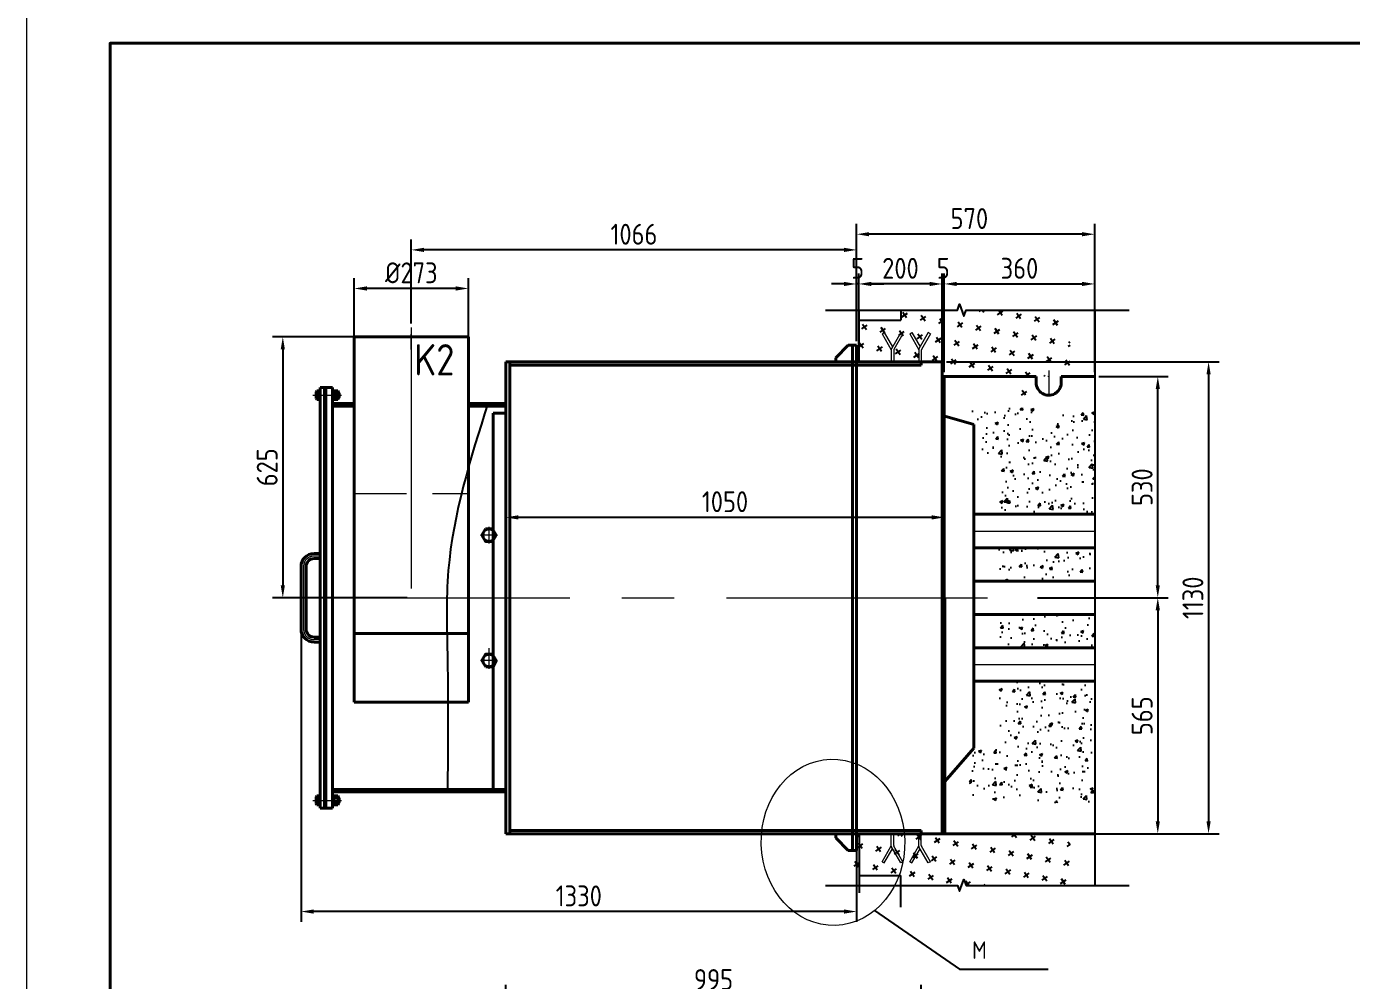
# Model space of a CAD drawing. Header units: millimetres. Extents: x 52110 to 400893, y -153728 to 31997.
# Drawn here: x 356035 to 359207, y -15667 to -13382 of the extents above; entities that cross this region are included whole.
import ezdxf

# ---------------------------------------------------------------- set-up
doc = ezdxf.new("R2010")
doc.units = ezdxf.units.MM
doc.header["$LTSCALE"] = 500
doc.linetypes.add('CENTER', pattern=[2, 1.25, -0.25, 0.25, -0.25])
doc.linetypes.add('DASHED2', pattern=[0.375, 0.25, -0.125])
for name, color, linetype, lineweight in [('BIAOZHU', 3, 'Continuous', 25), ('SHI', 7, 'Continuous', 40), ('SW', 8, 'Continuous', 20), ('WEN', 3, 'Continuous', 20), ('XI', 2, 'Continuous', 20), ('XU', 6, 'DASHED2', 20), ('ZHONG', 1, 'CENTER', 20)]:
    doc.layers.add(name, color=color, linetype=linetype, lineweight=lineweight)
doc.styles.add('GB', font='gbenor.shx', dxfattribs={"bigfont": 'gbcbig.shx'})
doc.styles.add('工程字', font='gbenor.shx', dxfattribs={"bigfont": 'gbcbig.shx'})
doc.dimstyles.new('GB-5', dxfattribs={"dimscale": 10, "dimtxt": 5, "dimasz": 3, "dimexe": 2.5, "dimexo": 1, "dimgap": 1.25, "dimtad": 1, "dimdsep": 46, "dimtxsty": '工程字', "dimcen": 5, "dimadec": 0, "dimazin": 0, "dimtfac": 0.7, "dimtix": 1, "dimtmove": 0, "dimatfit": 3, "dimfxl": 0, "dimtzin": 0, "dimarcsym": 0})
pattern_1 = [(50, (300681.38, -34813.035), (72.87387, -6.375634), [7.62, -83.82]), (355, (300681.38, -34813.035), (-14.09713, 76.42266), [6.096, -67.056]), (100.451, (300687.45, -34813.566), (58.777, 70.046675), [6.476, -71.236]), (46.1842, (300681.38, -34792.715), (108.43162, -16.81693), [11.43, -125.73]), (96.6356, (300690.41, -34794.12), (94.9617, 98.97022), [9.714, -106.854]), (351.184, (300681.38, -34792.72), (94.96184, 98.97005), [9.144, -100.584]), (21, (300691.54, -34797.795), (60.64595, -40.90621), [7.62, -83.82]), (326, (300691.54, -34797.795), (24.72081, 73.67519), [6.096, -67.056]), (71.4514, (300696.59, -34801.204), (85.3666, 32.76914), [6.476, -71.236]), (37.5, (300681.379, -34813.035), (1.235441, 33.822016), [0, -66.2432, 0, -68.072, 0, -67.31]), (7.5, (300681.38, -34813.035), (26.727865, 40.07223), [0, -38.8112, 0, -64.7192, 0, -25.654]), (327.5, (300658.722, -34813.035), (54.236238, -2.291498), [0, -25.4, 0, -79.248, 0, -105.156]), (317.5, (300648.56, -34813.035), (59.251673, 10.170596), [0, -33.02, 0, -52.6288, 0, -74.676])]

# ---------------------------------------------------------------- blocks, each defined once
blk = doc.blocks.new('*D230')
at = {"layer": 'BIAOZHU', "color": 0, "lineweight": -2}
for p, q in [((357182.1, -15936.3), (357182.1, -15676.9)), ((357212.1, -15701.9), (358147.1, -15701.9)), ((358177.1, -15944.3), (358177.1, -15676.9))]:
    blk.add_line(p, q, dxfattribs=at)
at = {"layer": 'BIAOZHU', "color": 0}
for points in [[(357212.1, -15696.9), (357212.1, -15706.9), (357182.1, -15701.9)], [(358147.1, -15696.9), (358147.1, -15706.9), (358177.1, -15701.9)]]:
    blk.add_solid(points, dxfattribs=at)
at = {"layer": 'Defpoints', "color": 0}
for p in [(358177.1, -15701.9), (357182.1, -15946.3), (358177.1, -15954.3)]:
    blk.add_point(p, dxfattribs=at)
at = {"layer": 'BIAOZHU', "color": 0, "insert": (357679.6, -15664.4), "char_height": 50, "attachment_point": 5, "style": '工程字'}
blk.add_mtext('995', dxfattribs=at)
blk = doc.blocks.new('*D231')
at = {"layer": 'BIAOZHU', "color": 0, "lineweight": -2}
for p, q in [((356956.1, -14092.9), (356956.1, -13892)), ((358022.1, -14135.2), (358022.1, -13892)), ((357992.1, -13917), (356986.1, -13917))]:
    blk.add_line(p, q, dxfattribs=at)
at = {"layer": 'BIAOZHU', "color": 0}
for points in [[(356986.1, -13912), (356986.1, -13922), (356956.1, -13917)], [(357992.1, -13912), (357992.1, -13922), (358022.1, -13917)]]:
    blk.add_solid(points, dxfattribs=at)
at = {"layer": 'Defpoints', "color": 0}
for p in [(356956.1, -13917), (356956.1, -14102.9), (358022.1, -14145.2)]:
    blk.add_point(p, dxfattribs=at)
at = {"layer": 'BIAOZHU', "color": 0, "insert": (357489.1, -13879.5), "char_height": 50, "attachment_point": 5, "style": '工程字'}
blk.add_mtext('1066', dxfattribs=at)
blk = doc.blocks.new('*D232')
at = {"layer": 'BIAOZHU', "color": 0, "lineweight": -2}
for p, q in [((356946.1, -14125.2), (356623.4, -14125.2)), ((356648.4, -14155.2), (356648.4, -14720.2)), ((356946.1, -14750.2), (356623.4, -14750.2))]:
    blk.add_line(p, q, dxfattribs=at)
at = {"layer": 'BIAOZHU', "color": 0}
for points in [[(356643.4, -14155.2), (356653.4, -14155.2), (356648.4, -14125.2)], [(356643.4, -14720.2), (356653.4, -14720.2), (356648.4, -14750.2)]]:
    blk.add_solid(points, dxfattribs=at)
at = {"layer": 'Defpoints', "color": 0}
for p in [(356956.1, -14125.2), (356648.4, -14750.2), (356956.1, -14750.2)]:
    blk.add_point(p, dxfattribs=at)
at = {"layer": 'BIAOZHU', "color": 0, "insert": (356610.9, -14437.7), "char_height": 50, "attachment_point": 5, "rotation": 90, "style": '工程字'}
blk.add_mtext('625', dxfattribs=at)
blk = doc.blocks.new('*D233')
at = {"layer": 'BIAOZHU', "color": 0, "lineweight": -2}
for p, q in [((358022.1, -14051.5), (358022.1, -13854.5)), ((358592.1, -14051.5), (358592.1, -13854.5)), ((358562.1, -13879.5), (358052.1, -13879.5))]:
    blk.add_line(p, q, dxfattribs=at)
at = {"layer": 'BIAOZHU', "color": 0}
for points in [[(358052.1, -13874.5), (358052.1, -13884.5), (358022.1, -13879.5)], [(358562.1, -13874.5), (358562.1, -13884.5), (358592.1, -13879.5)]]:
    blk.add_solid(points, dxfattribs=at)
at = {"layer": 'Defpoints', "color": 0}
for p in [(358022.1, -13879.5), (358022.1, -14061.5), (358592.1, -14061.5)]:
    blk.add_point(p, dxfattribs=at)
at = {"layer": 'BIAOZHU', "color": 0, "insert": (358292.1, -13842), "char_height": 50, "attachment_point": 5, "style": '工程字'}
blk.add_mtext('570', dxfattribs=at)
blk = doc.blocks.new('*D235')
at = {"layer": 'BIAOZHU', "color": 0, "lineweight": -2}
for p, q in [((358232.1, -14210.2), (358232.1, -13973.6)), ((358592.1, -14210.2), (358592.1, -13973.6)), ((358262.1, -13998.6), (358562.1, -13998.6))]:
    blk.add_line(p, q, dxfattribs=at)
at = {"layer": 'BIAOZHU', "color": 0}
for points in [[(358262.1, -13993.6), (358262.1, -14003.6), (358232.1, -13998.6)], [(358562.1, -13993.6), (358562.1, -14003.6), (358592.1, -13998.6)]]:
    blk.add_solid(points, dxfattribs=at)
at = {"layer": 'Defpoints', "color": 0}
for p in [(358592.1, -13998.6), (358232.1, -14220.2), (358592.1, -14220.2)]:
    blk.add_point(p, dxfattribs=at)
at = {"layer": 'BIAOZHU', "color": 0, "insert": (358412.1, -13961.1), "char_height": 50, "attachment_point": 5, "style": '工程字'}
blk.add_mtext('360', dxfattribs=at)
blk = doc.blocks.new('*D236')
at = {"layer": 'BIAOZHU', "color": 0, "lineweight": -2}
for p, q in [((358227.1, -14210.2), (358227.1, -13973.6)), ((358232.1, -14210.2), (358232.1, -13973.6)), ((358197.1, -13998.6), (358167.1, -13998.6)), ((358232.1, -13998.6), (358227.1, -13998.6)), ((358262.1, -13998.6), (358292.1, -13998.6))]:
    blk.add_line(p, q, dxfattribs=at)
at = {"layer": 'BIAOZHU', "color": 0}
for points in [[(358197.1, -13993.6), (358197.1, -14003.6), (358227.1, -13998.6)], [(358262.1, -13993.6), (358262.1, -14003.6), (358232.1, -13998.6)]]:
    blk.add_solid(points, dxfattribs=at)
at = {"layer": 'Defpoints', "color": 0}
for p in [(358227.1, -13998.6), (358227.1, -14220.2), (358232.1, -14220.2)]:
    blk.add_point(p, dxfattribs=at)
at = {"layer": 'BIAOZHU', "color": 0, "insert": (358229.6, -13961.1), "char_height": 50, "attachment_point": 5, "style": '工程字'}
blk.add_mtext('5', dxfattribs=at)
blk = doc.blocks.new('*D237')
at = {"layer": 'BIAOZHU', "color": 0, "lineweight": -2}
for p, q in [((358027.1, -14175.2), (358027.1, -13973.6)), ((358227.1, -14175.2), (358227.1, -13973.6)), ((358197.1, -13998.6), (358057.1, -13998.6))]:
    blk.add_line(p, q, dxfattribs=at)
at = {"layer": 'BIAOZHU', "color": 0}
for points in [[(358057.1, -13993.6), (358057.1, -14003.6), (358027.1, -13998.6)], [(358197.1, -13993.6), (358197.1, -14003.6), (358227.1, -13998.6)]]:
    blk.add_solid(points, dxfattribs=at)
at = {"layer": 'Defpoints', "color": 0}
for p in [(358027.1, -13998.6), (358027.1, -14185.2), (358227.1, -14185.2)]:
    blk.add_point(p, dxfattribs=at)
at = {"layer": 'BIAOZHU', "color": 0, "insert": (358127.1, -13961.1), "char_height": 50, "attachment_point": 5, "style": '工程字'}
blk.add_mtext('200', dxfattribs=at)
blk = doc.blocks.new('*D176')
at = {"layer": 'BIAOZHU', "color": 0, "lineweight": -2}
for p, q in [((358022.1, -13988.6), (358022.1, -13973.6)), ((358027.1, -13988.6), (358027.1, -13973.6)), ((357992.1, -13998.6), (357962.1, -13998.6)), ((358027.1, -13998.6), (358022.1, -13998.6)), ((358057.1, -13998.6), (358087.1, -13998.6))]:
    blk.add_line(p, q, dxfattribs=at)
at = {"layer": 'BIAOZHU', "color": 0}
for points in [[(357992.1, -13993.6), (357992.1, -14003.6), (358022.1, -13998.6)], [(358057.1, -13993.6), (358057.1, -14003.6), (358027.1, -13998.6)]]:
    blk.add_solid(points, dxfattribs=at)
at = {"layer": 'Defpoints', "color": 0}
for p in [(358022.1, -13998.6), (358022.1, -13998.6), (358027.1, -13998.6)]:
    blk.add_point(p, dxfattribs=at)
at = {"layer": 'BIAOZHU', "color": 0, "insert": (358024.6, -13961.1), "char_height": 50, "attachment_point": 5, "style": '工程字'}
blk.add_mtext('5', dxfattribs=at)
blk = doc.blocks.new('*D239')
at = {"layer": 'BIAOZHU', "color": 0, "lineweight": -2}
for p, q in [((356819.6, -14179.9), (356819.6, -13984.4)), ((357092.6, -14179.9), (357092.6, -13984.4)), ((357062.6, -14009.4), (356849.6, -14009.4))]:
    blk.add_line(p, q, dxfattribs=at)
at = {"layer": 'BIAOZHU', "color": 0}
for points in [[(356849.6, -14004.4), (356849.6, -14014.4), (356819.6, -14009.4)], [(357062.6, -14004.4), (357062.6, -14014.4), (357092.6, -14009.4)]]:
    blk.add_solid(points, dxfattribs=at)
at = {"layer": 'Defpoints', "color": 0}
for p in [(356819.6, -14009.4), (356819.6, -14189.9), (357092.6, -14189.9)]:
    blk.add_point(p, dxfattribs=at)
at = {"layer": 'BIAOZHU', "color": 0, "insert": (356956.1, -13971.9), "char_height": 50, "attachment_point": 5, "style": '工程字'}
blk.add_mtext('%%C273', dxfattribs=at)
blk = doc.blocks.new('*D240')
at = {"layer": 'BIAOZHU', "color": 0, "linetype": 'ByBlock', "lineweight": -2}
for p, q in [((356692.1, -14760.2), (356692.1, -15526.6)), ((358022.1, -15365.2), (358022.1, -15526.6)), ((357992.1, -15501.6), (356722.1, -15501.6))]:
    blk.add_line(p, q, dxfattribs=at)
at = {"layer": 'BIAOZHU', "color": 0}
for points in [[(356722.1, -15496.6), (356722.1, -15506.6), (356692.1, -15501.6)], [(357992.1, -15496.6), (357992.1, -15506.6), (358022.1, -15501.6)]]:
    blk.add_solid(points, dxfattribs=at)
at = {"layer": 'Defpoints', "color": 0}
for p in [(356692.1, -14750.2), (358022.1, -15355.2), (356692.1, -15501.6)]:
    blk.add_point(p, dxfattribs=at)
at = {"layer": 'BIAOZHU', "color": 0, "insert": (357357.1, -15464.1), "char_height": 50, "attachment_point": 5, "style": '工程字'}
blk.add_mtext('1330', dxfattribs=at)
blk = doc.blocks.new('*D241')
at = {"layer": 'BIAOZHU', "color": 0, "linetype": 'ByBlock', "lineweight": -2}
for p, q in [((358237.1, -14185.2), (358889.8, -14185.2)), ((358864.8, -14215.2), (358864.8, -15285.2)), ((358237.1, -15315.2), (358889.8, -15315.2))]:
    blk.add_line(p, q, dxfattribs=at)
at = {"layer": 'BIAOZHU', "color": 0}
for points in [[(358859.8, -14215.2), (358869.8, -14215.2), (358864.8, -14185.2)], [(358859.8, -15285.2), (358869.8, -15285.2), (358864.8, -15315.2)]]:
    blk.add_solid(points, dxfattribs=at)
at = {"layer": 'Defpoints', "color": 0}
for p in [(358227.1, -14185.2), (358227.1, -15315.2), (358864.8, -15315.2)]:
    blk.add_point(p, dxfattribs=at)
at = {"layer": 'BIAOZHU', "color": 0, "insert": (358827.3, -14750.2), "char_height": 50, "attachment_point": 5, "rotation": 90, "style": '工程字'}
blk.add_mtext('1130', dxfattribs=at)
blk = doc.blocks.new('*D186')
at = {"layer": 'BIAOZHU', "color": 0, "linetype": 'ByBlock', "lineweight": -2}
for p, q in [((357182.1, -14596.2), (357182.1, -14532.6)), ((358202.1, -14557.6), (357212.1, -14557.6)), ((358232.1, -14608.6), (358232.1, -14532.6))]:
    blk.add_line(p, q, dxfattribs=at)
at = {"layer": 'BIAOZHU', "color": 0}
for points in [[(357212.1, -14552.6), (357212.1, -14562.6), (357182.1, -14557.6)], [(358202.1, -14552.6), (358202.1, -14562.6), (358232.1, -14557.6)]]:
    blk.add_solid(points, dxfattribs=at)
at = {"layer": 'Defpoints', "color": 0}
for p in [(357182.1, -14557.6), (357182.1, -14606.2), (358232.1, -14618.6)]:
    blk.add_point(p, dxfattribs=at)
at = {"layer": 'BIAOZHU', "color": 0, "insert": (357707.1, -14520.1), "char_height": 50, "attachment_point": 5, "style": '工程字'}
blk.add_mtext('1050', dxfattribs=at)
blk = doc.blocks.new('*D166')
at = {"layer": 'BIAOZHU', "color": 0, "linetype": 'ByBlock', "lineweight": -2}
for p, q in [((358454.9, -14750.2), (358768.2, -14750.2)), ((358743.2, -14780.2), (358743.2, -15285.2)), ((358454.9, -15315.2), (358768.2, -15315.2))]:
    blk.add_line(p, q, dxfattribs=at)
at = {"layer": 'BIAOZHU', "color": 0}
for points in [[(358738.2, -14780.2), (358748.2, -14780.2), (358743.2, -14750.2)], [(358738.2, -15285.2), (358748.2, -15285.2), (358743.2, -15315.2)]]:
    blk.add_solid(points, dxfattribs=at)
at = {"layer": 'Defpoints', "color": 0}
for p in [(358444.9, -14750.2), (358444.9, -15315.2), (358743.2, -15315.2)]:
    blk.add_point(p, dxfattribs=at)
at = {"layer": 'BIAOZHU', "color": 0, "insert": (358705.7, -15032.7), "char_height": 50, "attachment_point": 5, "rotation": 90, "style": '工程字'}
blk.add_mtext('565', dxfattribs=at)
blk = doc.blocks.new('*D167')
at = {"layer": 'BIAOZHU', "color": 0, "linetype": 'ByBlock', "lineweight": -2}
for p, q in [((358602.1, -14220.2), (358768.2, -14220.2)), ((358743.2, -14720.2), (358743.2, -14250.2)), ((358663.7, -14750.2), (358768.2, -14750.2))]:
    blk.add_line(p, q, dxfattribs=at)
at = {"layer": 'BIAOZHU', "color": 0}
for points in [[(358738.2, -14250.2), (358748.2, -14250.2), (358743.2, -14220.2)], [(358738.2, -14720.2), (358748.2, -14720.2), (358743.2, -14750.2)]]:
    blk.add_solid(points, dxfattribs=at)
at = {"layer": 'Defpoints', "color": 0}
for p in [(358592.1, -14220.2), (358743.2, -14220.2), (358653.7, -14750.2)]:
    blk.add_point(p, dxfattribs=at)
at = {"layer": 'BIAOZHU', "color": 0, "insert": (358705.7, -14485.2), "char_height": 50, "attachment_point": 5, "rotation": 90, "style": '工程字'}
blk.add_mtext('530', dxfattribs=at)

msp = doc.modelspace()

# ---------------------------------------------------------------- hatches: boundary and pattern name
at = {"layer": 'BIAOZHU'}
h = msp.add_hatch(dxfattribs=at)
h.set_pattern_fill('CROSS', color=256, scale=5, angle=35, style=0)
h.set_pattern_definition([(35, (300622.38, -41050.962), (7.797026, 44.21913), [15.875, -47.625]), (125, (300633.433, -41052.91), (-44.21913, 7.797026), [15.875, -47.625])])
h.paths.add_polyline_path([(358533.10579, -14061.47847), (358284.17715, -14061.47847), (358279.04685, -14075.57386), (358268.78625, -14047.38308), (358263.65595, -14061.47847), (358113.10579, -14061.47847), (358113.10579, -14085.23089), (358013.10579, -14085.23089), (358013.10579, -14185.23089), (358227.10579, -14185.23089), (358227.10579, -14220.23089), (358393.11008, -14220.23089), (358393.11008, -14235.73846, 0.9915755674), (358453.10579, -14235.23089), (358453.10579, -14220.23089), (358533.10579, -14220.23089)])
h = msp.add_hatch(dxfattribs=at)
h.set_pattern_fill('AR-CONC', color=256, scale=0.4, style=0)
h.set_pattern_definition(pattern_1)
h.paths.add_polyline_path([(358592.10579, -14950.23089), (358362.10579, -14950.23089), (358362.10579, -15085.23089), (358292.10579, -15115.23089), (358292.10579, -15190.23089), (358292.10579, -15240.23089), (358442.10579, -15240.23089), (358492.10579, -15240.23089), (358592.10579, -15240.23089)])
edge = h.paths.add_edge_path()
edge.add_line((358592.10579, -14295.23089), (358512.10579, -14295.23089))
edge.add_line((358512.10579, -14295.23089), (358512.10579, -14310.23089))
edge.add_line((358512.10579, -14310.23089), (358503.65443, -14331.10326))
edge.add_arc((358482.10579, -14310.23089), 30, 222.97267344, 315.91331853, ccw=False)
edge.add_line((358460.15542, -14330.68037), (358452.10579, -14310.23814))
edge.add_line((358452.10579, -14310.23814), (358452.11008, -14295.23089))
edge.add_line((358452.11008, -14295.23089), (358292.10579, -14295.23089))
edge.add_line((358292.10579, -14295.23089), (358292.10579, -14390.23089))
edge.add_line((358292.10579, -14390.23089), (358362.10579, -14410.23089))
edge.add_line((358362.10579, -14410.23089), (358362.10579, -14550.23089))
edge.add_line((358362.10579, -14550.23089), (358592.10579, -14550.23089))
edge.add_line((358592.10579, -14550.23089), (358592.10579, -14295.23089))
h = msp.add_hatch(dxfattribs=at)
h.set_pattern_fill('AR-CONC', color=256, scale=0.4, style=0)
h.set_pattern_definition(pattern_1)
h.paths.add_polyline_path([(358592.10579, -14630.23089), (358362.10579, -14630.23089), (358362.10579, -14710.23089), (358592.10579, -14710.23089)])
h.paths.add_polyline_path([(358592.10579, -14790.23089), (358362.10579, -14790.23089), (358362.10579, -14870.23089), (358592.10579, -14870.23089)])
h = msp.add_hatch(dxfattribs=at)
h.set_pattern_fill('CROSS', color=256, scale=5, angle=35, style=0)
h.set_pattern_definition([(35, (300622.38, -41200.962), (7.797026, 44.21913), [15.875, -47.625]), (125, (300633.433, -41202.91), (-44.21913, 7.797026), [15.875, -47.625])])
h.paths.add_polyline_path([(358533.10579, -15315.23089), (358433.10579, -15315.23089), (358383.10579, -15315.23089), (358227.10579, -15315.23089), (358013.10579, -15315.23089), (358013.10579, -15415.23089), (358113.10579, -15415.23089), (358113.10579, -15438.9833), (358263.65595, -15438.9833), (358268.78625, -15453.07869), (358279.04685, -15424.88791), (358284.17715, -15438.9833), (358533.10579, -15438.9833)])

# ---------------------------------------------------------------- linework, layer by layer
for p, q in [((358027.10579, -14061.47847), (358027.10579, -14185.23089)), ((358128.10579, -14061.47847), (358128.10579, -14085.23089)), ((358592.10579, -14061.47847), (358592.10579, -15438.9833)), ((358028.10579, -14085.23089), (358128.10579, -14085.23089)), ((358022.10579, -14180.23089), (358028.10579, -14180.23089)), ((358022.10579, -15315.23089), (358022.10579, -15457.02397)), ((358028.10579, -15315.23089), (358028.10579, -15457.02397)), ((358028.10579, -15415.23089), (358128.10579, -15415.23089)), ((358128.10579, -15490.77569), (358128.10579, -15415.23089)), ((358065.0874, -15499.08706), (358268.56975, -15639.83257)), ((358268.56975, -15639.83257), (358480.45217, -15639.83257))]:
    msp.add_line(p, q, dxfattribs=at)
for points in [[(357947.35534, -14061.47847), (358263.65595, -14061.47847), (358268.78625, -14047.38308), (358279.04685, -14075.57386), (358284.17715, -14061.47847), (358674.47776, -14061.47847)], [(357947.35534, -15438.9833), (358263.65595, -15438.9833), (358268.78625, -15453.07869), (358279.04685, -15424.88791), (358284.17715, -15438.9833), (358674.47776, -15438.9833)]]:
    msp.add_lwpolyline(points, dxfattribs=at)
msp.add_spline([(357139.36317, -14285.23089), (357044.68971, -14684.4378), (357042.67539, -14897.65716), (357042.67539, -15215.23089)], degree=3, dxfattribs=at)
at = {"layer": 'SHI'}
for p, q in [((356819.60579, -14125.23089), (357092.60579, -14125.23089)), ((356819.60579, -14125.23089), (356819.60579, -15000.23089)), ((357092.60579, -14125.23089), (357092.60579, -15000.23089)), ((358002.10579, -14145.23089), (357972.10579, -14175.23089)), ((358002.10579, -14145.23089), (358012.10579, -14145.23089)), ((358012.10579, -14145.23089), (358012.10579, -15315.23089)), ((358012.10579, -14145.23089), (358022.10579, -14145.23089)), ((358021.94667, -15315.23089), (358022.10579, -14145.23089)), ((357972.10579, -14175.23089), (357972.10579, -14185.23089)), ((357182.10579, -14185.23089), (357182.10579, -14750.23089)), ((357182.10579, -14185.23089), (358012.10579, -14185.23089)), ((357192.10579, -14185.23089), (357192.10579, -14750.23089)), ((357192.10579, -14193.23089), (358177.10579, -14193.23089)), ((358012.10579, -14185.23089), (358227.10579, -14185.23089)), ((358177.10579, -14185.23089), (358177.10579, -14193.23089)), ((358227.10579, -14185.23089), (358227.10579, -14750.23089)), ((358227.10579, -14220.23089), (358452.11008, -14220.23089)), ((358232.10579, -14220.23089), (358232.10579, -14750.23089)), ((358452.11008, -14234.72331), (358452.11008, -14220.23089)), ((358512.10579, -14220.23089), (358592.10579, -14220.23089)), ((358512.10579, -14235.23089), (358512.10579, -14220.23089)), ((356728.10579, -14257.43666), (356729.60579, -14254.83858)), ((356728.10579, -14273.02511), (356728.10579, -14257.43666)), ((356728.10579, -14273.02511), (356729.60579, -14275.62319)), ((356729.60579, -14254.83858), (356735.60579, -14254.83858)), ((356729.60579, -14260.03473), (356735.60579, -14260.03473)), ((356729.60579, -14270.42704), (356735.60579, -14270.42704)), ((356735.60579, -14253.23089), (356738.10579, -14253.23089)), ((356735.60579, -14277.23089), (356735.60579, -14253.23089)), ((356735.60579, -14275.62319), (356735.60579, -14254.83858)), ((356735.60579, -14254.83858), (356735.60579, -14275.62319)), ((356738.10579, -14246.23089), (356767.10579, -14246.23089)), ((356738.10579, -14246.23089), (356738.10579, -14750.23089)), ((356748.10579, -14246.23089), (356748.10579, -14750.23089)), ((356751.10579, -14246.23089), (356751.10579, -14750.23089)), ((356767.10579, -14246.23089), (356767.10579, -14750.23089)), ((356769.60579, -14253.23089), (356767.10579, -14253.23089)), ((356769.60579, -14277.23089), (356769.60579, -14253.23089)), ((356769.60579, -14257.43666), (356771.10579, -14254.83858)), ((356769.60579, -14273.02511), (356769.60579, -14257.43666)), ((356769.60579, -14273.02511), (356771.10579, -14275.62319)), ((356771.10579, -14254.83858), (356780.30579, -14254.83858)), ((356771.10579, -14260.03473), (356780.30579, -14260.03473)), ((356771.10579, -14270.42704), (356780.30579, -14270.42704)), ((356781.80579, -14257.43666), (356780.30579, -14254.83858)), ((356781.80579, -14273.02511), (356780.30579, -14275.62319)), ((356781.80579, -14273.02511), (356781.80579, -14257.43666)), ((356781.80579, -14259.23089), (356782.70579, -14259.23089)), ((356781.80579, -14260.13089), (356783.60579, -14260.13089)), ((356781.80579, -14270.33089), (356783.60579, -14270.33089)), ((356781.80579, -14271.23089), (356782.70579, -14271.23089)), ((356782.70579, -14259.23089), (356782.70579, -14271.23089)), ((356783.60579, -14260.13089), (356782.70579, -14259.23089)), ((356782.70579, -14271.23089), (356783.60579, -14270.33089)), ((356783.60579, -14270.33089), (356783.60579, -14260.13089)), ((356729.60579, -14275.62319), (356735.60579, -14275.62319)), ((356735.60579, -14277.23089), (356738.10579, -14277.23089)), ((356769.60579, -14277.23089), (356767.10579, -14277.23089)), ((356767.10579, -14285.23089), (356819.60579, -14285.23089)), ((356767.10579, -14291.23089), (356819.60579, -14291.23089)), ((356771.10579, -14275.62319), (356780.30579, -14275.62319)), ((357092.60579, -14285.23089), (357182.10579, -14285.23089)), ((357092.60579, -14291.23089), (357182.10579, -14291.23089)), ((357152.10579, -14308.16421), (357182.10579, -14308.16421)), ((357152.10579, -14308.16421), (357152.10579, -15209.23089)), ((357182.10579, -14308.16421), (357182.10579, -15209.23089)), ((358233.10579, -14315.23089), (358303.10579, -14335.23089)), ((358303.10579, -14335.23089), (358303.10579, -14750.23089)), ((358303.10579, -14550.23089), (358592.10579, -14550.23089)), ((356738.10579, -14644.23089), (356723.10579, -14644.23089)), ((358303.10579, -14630.23089), (358592.10579, -14630.23089)), ((356692.10579, -14675.23089), (356692.10579, -14825.23089)), ((356704.10579, -14825.23089), (356704.10579, -14675.23089)), ((356738.10579, -14656.23089), (356723.10579, -14656.23089)), ((358303.10579, -14710.23089), (358592.10579, -14710.23089)), ((356738.10579, -15254.23089), (356738.10579, -14750.23089)), ((356748.10579, -15254.23089), (356748.10579, -14750.23089)), ((356751.10579, -15254.23089), (356751.10579, -14750.23089)), ((356767.10579, -15254.23089), (356767.10579, -14750.23089)), ((357182.10579, -15315.23089), (357182.10579, -14750.23089)), ((357192.10579, -15315.23089), (357192.10579, -14750.23089)), ((358227.10579, -15315.23089), (358227.10579, -14750.23089)), ((358233.10579, -15315.23089), (358233.10579, -14750.23089)), ((358303.10579, -15110.23089), (358303.10579, -14750.23089)), ((358303.10579, -14790.23089), (358592.10579, -14790.23089)), ((356738.10579, -14844.23089), (356723.10579, -14844.23089)), ((356819.60579, -14835.39738), (357092.60579, -14835.39738)), ((356738.10579, -14856.23089), (356723.10579, -14856.23089)), ((358303.10579, -14870.23089), (358592.10579, -14870.23089)), ((358303.10579, -14950.23089), (358592.10579, -14950.23089)), ((356819.60579, -15000.23089), (357092.60579, -15000.23089)), ((358233.10579, -15190.23089), (358303.10579, -15110.23089)), ((356728.10579, -15227.43666), (356729.60579, -15224.83858)), ((356729.60579, -15224.83858), (356735.60579, -15224.83858)), ((356735.60579, -15247.23089), (356735.60579, -15223.23089)), ((356735.60579, -15223.23089), (356738.10579, -15223.23089)), ((356735.60579, -15224.83858), (356735.60579, -15245.62319)), ((356735.60579, -15245.62319), (356735.60579, -15224.83858)), ((356767.10579, -15209.23089), (357182.10579, -15209.23089)), ((356767.10579, -15215.23089), (357182.10579, -15215.23089)), ((356769.60579, -15223.23089), (356767.10579, -15223.23089)), ((356769.60579, -15247.23089), (356769.60579, -15223.23089)), ((356769.60579, -15227.43666), (356771.10579, -15224.83858)), ((356771.10579, -15224.83858), (356780.30579, -15224.83858)), ((356781.80579, -15227.43666), (356780.30579, -15224.83858)), ((356728.10579, -15243.02511), (356728.10579, -15227.43666)), ((356728.10579, -15243.02511), (356729.60579, -15245.62319)), ((356729.60579, -15230.03473), (356735.60579, -15230.03473)), ((356729.60579, -15240.42704), (356735.60579, -15240.42704)), ((356729.60579, -15245.62319), (356735.60579, -15245.62319)), ((356735.60579, -15247.23089), (356738.10579, -15247.23089)), ((356738.10579, -15254.23089), (356767.10579, -15254.23089)), ((356769.60579, -15247.23089), (356767.10579, -15247.23089)), ((356769.60579, -15243.02511), (356769.60579, -15227.43666)), ((356769.60579, -15243.02511), (356771.10579, -15245.62319)), ((356771.10579, -15230.03473), (356780.30579, -15230.03473)), ((356771.10579, -15240.42704), (356780.30579, -15240.42704)), ((356771.10579, -15245.62319), (356780.30579, -15245.62319)), ((356781.80579, -15243.02511), (356780.30579, -15245.62319)), ((356781.80579, -15243.02511), (356781.80579, -15227.43666)), ((356781.80579, -15229.23089), (356782.70579, -15229.23089)), ((356781.80579, -15230.13089), (356783.60579, -15230.13089)), ((356781.80579, -15240.33089), (356783.60579, -15240.33089)), ((356781.80579, -15241.23089), (356782.70579, -15241.23089)), ((356782.70579, -15229.23089), (356782.70579, -15241.23089)), ((356783.60579, -15230.13089), (356782.70579, -15229.23089)), ((356782.70579, -15241.23089), (356783.60579, -15240.33089)), ((356783.60579, -15240.33089), (356783.60579, -15230.13089)), ((357182.10579, -15315.23089), (358012.10579, -15315.23089)), ((357192.10579, -15307.23089), (358177.10579, -15307.23089)), ((357972.10579, -15325.23089), (357972.10579, -15315.23089)), ((358012.10579, -15355.23089), (358012.10579, -15315.23089)), ((358012.10579, -15315.23089), (358227.10579, -15315.23089)), ((358022.10579, -15355.23089), (358022.10579, -15315.23089)), ((358022.10579, -15320.23089), (358028.10579, -15320.23089)), ((358177.10579, -15307.23089), (358177.10579, -15315.23089)), ((358227.10579, -15315.23089), (358442.10579, -15315.23089)), ((358442.10579, -15315.23089), (358492.10579, -15315.23089)), ((358492.10579, -15315.23089), (358592.10579, -15315.23089)), ((358002.10579, -15355.23089), (357972.10579, -15325.23089)), ((358002.10579, -15355.23089), (358012.10579, -15355.23089)), ((358012.10579, -15355.23089), (358022.10579, -15355.23089))]:
    msp.add_line(p, q, dxfattribs=at)
for points in [[(356234.77169, -18013.99791), (362682.77169, -18013.99791), (362682.77169, -13421.99791), (356234.77169, -13421.99791)], [(357133.44553, -14585.23089), (357124.78528, -14600.23089), (357133.44553, -14615.23089), (357150.76604, -14615.23089), (357159.42629, -14600.23089), (357150.76604, -14585.23089)], [(357134.64461, -14915.21651), (357124.78528, -14900.23089), (357133.44553, -14885.23089), (357150.76604, -14885.23089), (357159.42629, -14900.23089), (357151.96512, -14915.21651)]]:
    msp.add_lwpolyline(points, close=True, dxfattribs=at)
for centre in [(357142.10579, -14600.23089), (357142.10579, -14900.23089)]:
    msp.add_circle(centre, 15, dxfattribs=at)
for centre, radius, start, end in [((358482.10579, -14235.23089), 30, 179.03055338, 0), ((356733.14239, -14256.26082), 5.17204, 193.14079328, 226.85920673), ((356737.85579, -14265.23089), 9.75, 147.7957725, 212.2042275), ((356733.14239, -14274.20095), 5.17204, 133.14079327, 166.85920672), ((356774.64239, -14256.26082), 5.17204, 193.14079328, 226.85920673), ((356779.35579, -14265.23089), 9.75, 147.7957725, 212.2042275), ((356774.64239, -14274.20095), 5.17204, 133.14079327, 166.85920672), ((356776.76918, -14256.26082), 5.17204, 313.14079327, 346.85920672), ((356772.05579, -14265.23089), 9.75, 327.7957725, 32.2042275), ((356776.76918, -14274.20095), 5.17204, 13.14079328, 46.85920673), ((356723.10579, -14675.23089), 31, 90, 180), ((356723.10579, -14675.23089), 19, 90, 180), ((356723.10579, -14825.23089), 31, 180, 270), ((356723.10579, -14825.23089), 19, 180, 270), ((356733.14239, -15226.26082), 5.17204, 193.14079328, 226.85920673), ((356737.85579, -15235.23089), 9.75, 147.7957725, 212.2042275), ((356733.14239, -15244.20095), 5.17204, 133.14079327, 166.85920672), ((356774.64239, -15226.26082), 5.17204, 193.14079328, 226.85920673), ((356779.35579, -15235.23089), 9.75, 147.7957725, 212.2042275), ((356774.64239, -15244.20095), 5.17204, 133.14079327, 166.85920672), ((356776.76918, -15226.26082), 5.17204, 313.14079327, 346.85920672), ((356772.05579, -15235.23089), 9.75, 327.7957725, 32.2042275), ((356776.76918, -15244.20095), 5.17204, 13.14079328, 46.85920673)]:
    msp.add_arc(centre, radius, start, end, dxfattribs=at)
at = {"layer": 'SW'}
for p in [(358592.10579, -14220.23089), (358592.10579, -15315.23089)]:
    msp.add_line(p, (358592.10579, -14750.23089), dxfattribs=at)
at = {"layer": 'WEN'}
msp.add_ellipse((357965.58655, -15335.85507), major_axis=(5.74789, -198.96424), ratio=0.8630576181, dxfattribs=at)
at = {"layer": 'XI'}
msp.add_lwpolyline([(356034.77169, -18093.99791), (362762.77169, -18093.99791), (362762.77169, -13341.99791), (356034.77169, -13341.99791)], close=True, dxfattribs=at)
at = {"layer": 'XU'}
for p, q in [((358083.27972, -14118.23089), (358088.47588, -14115.23089)), ((358088.47588, -14115.23089), (358108.10579, -14149.23089)), ((358127.73569, -14115.23089), (358105.50771, -14153.73089)), ((358132.93185, -14118.23089), (358127.73569, -14115.23089)), ((358149.27972, -14118.23089), (358154.47588, -14115.23089)), ((358154.47588, -14115.23089), (358174.10579, -14149.23089)), ((358193.73569, -14115.23089), (358171.50771, -14153.73089)), ((358198.93185, -14118.23089), (358193.73569, -14115.23089)), ((358083.27972, -14118.23089), (358105.10579, -14156.03473)), ((358132.93185, -14118.23089), (358111.50771, -14155.33858)), ((358149.27972, -14118.23089), (358171.10579, -14156.03473)), ((358198.93185, -14118.23089), (358177.50771, -14155.33858)), ((358105.10579, -14155.23089), (358105.10579, -14185.23089)), ((358111.10579, -14156.83858), (358111.10579, -14185.23089)), ((358171.10579, -14155.23089), (358171.10579, -14185.23089)), ((358177.10579, -14156.83858), (358177.10579, -14185.23089)), ((356819.60579, -14500.23089), (357092.60579, -14500.23089)), ((358105.10579, -15345.23089), (358105.10579, -15315.23089)), ((358111.10579, -15343.62319), (358111.10579, -15315.23089)), ((358171.10579, -15345.23089), (358171.10579, -15315.23089)), ((358177.10579, -15343.62319), (358177.10579, -15315.23089)), ((358083.27972, -15382.23089), (358105.10579, -15344.42704)), ((358088.47588, -15385.23089), (358108.10579, -15351.23089)), ((358127.73569, -15385.23089), (358105.50771, -15346.73089)), ((358132.93185, -15382.23089), (358111.50771, -15345.12319)), ((358149.27972, -15382.23089), (358171.10579, -15344.42704)), ((358154.47588, -15385.23089), (358174.10579, -15351.23089)), ((358193.73569, -15385.23089), (358171.50771, -15346.73089)), ((358198.93185, -15382.23089), (358177.50771, -15345.12319)), ((358083.27972, -15382.23089), (358088.47588, -15385.23089)), ((358132.93185, -15382.23089), (358127.73569, -15385.23089)), ((358149.27972, -15382.23089), (358154.47588, -15385.23089)), ((358198.93185, -15382.23089), (358193.73569, -15385.23089))]:
    msp.add_line(p, q, dxfattribs=at)
for centre, start, end in [((358108.10579, -14155.23089), 150, 180), ((358114.10579, -14156.83858), 150, 180), ((358174.10579, -14155.23089), 150, 180), ((358180.10579, -14156.83858), 150, 180), ((358108.10579, -15345.23089), 180, 210), ((358114.10579, -15343.62319), 180, 210), ((358174.10579, -15345.23089), 180, 210), ((358180.10579, -15343.62319), 180, 210)]:
    msp.add_arc(centre, 3, start, end, dxfattribs=at)
at = {"layer": 'ZHONG'}
for p, q in [((356956.10579, -14102.87803), (356956.10579, -14750.23089)), ((356956.10579, -14155.6104), (356956.10579, -14119.00884)), ((358482.10579, -14206.05029), (358482.10579, -14263.39633)), ((357142.10579, -14620.55139), (357142.10579, -14579.91038)), ((358303.10579, -14590.23089), (358592.10579, -14590.23089)), ((357162.42629, -14600.23089), (357121.78528, -14600.23089)), ((356738.10579, -14650.23089), (356723.10579, -14650.23089)), ((356698.10579, -14675.23089), (356698.10579, -14825.23089)), ((356710.28564, -14750.23089), (358608.51821, -14750.23089)), ((356738.10579, -14850.23089), (356723.10579, -14850.23089)), ((357142.10579, -14879.91038), (357142.10579, -14870.55139)), ((357162.42629, -14900.23089), (357121.78528, -14900.23089)), ((357142.10579, -14920.55139), (357142.10579, -14879.91038)), ((358303.10579, -14910.23089), (358592.10579, -14910.23089))]:
    msp.add_line(p, q, dxfattribs=at)
at = {"layer": 'ZHONG', "color": 1, "linetype": 'CENTER'}
for p, q in [((356720.02053, -14265.23089), (356788.90146, -14265.23089)), ((356720.02053, -15235.23089), (356788.90146, -15235.23089))]:
    msp.add_line(p, q, dxfattribs=at)
at = {"layer": 'ZHONG'}
for centre, start, end in [((356723.10579, -14675.23089), 90, 180), ((356723.10579, -14825.23089), 180, 270)]:
    msp.add_arc(centre, 25, start, end, dxfattribs=at)

# ---------------------------------------------------------------- texts
at = {"layer": 'BIAOZHU', "style": 'GB'}
msp.add_text('K2', height=75, dxfattribs=at).set_placement((356962.94025, -14217.68337))
at = {"layer": 'WEN', "insert": (358298.71655, -15614.91706), "char_height": 42, "width": 641.13444, "attachment_point": 7, "style": 'GB'}
msp.add_mtext('M ', dxfattribs=at)

# ---------------------------------------------------------------- dimensions: what is measured, and where the dimension line sits
at = {"layer": 'BIAOZHU'}
dim = msp.add_linear_dim(base=(358022.10579, -13879.48034), p1=(358592.10579, -14061.47847), p2=(358022.10579, -14061.47847), dimstyle='GB-5', override={"dimfxl": 0.09}, dxfattribs=at)
dim.commit()
dim.dimension.update_dxf_attribs({"geometry": '*D233', "text_midpoint": (358292.10579, -13879.48034), "dimtype": 160})
for base, p1, p2, override, picture, middle in [((356956.10579, -13916.98034), (358022.10579, -14145.23089), (356956.10579, -14102.87803), {"dimfxl": 0.09}, '*D231', (357489.10579, -13879.48034)), ((358022.10579, -13998.57206), (358027.10579, -13998.57206), (358022.10579, -13998.57206), {"dimfxl": 0.09}, '*D176', (358024.60579, -13961.07206)), ((358027.10579, -13998.57206), (358227.10579, -14185.23089), (358027.10579, -14185.23089), {"dimfxl": 0.09}, '*D237', (358127.10579, -13961.07206)), ((358227.10579, -13998.57206), (358232.10579, -14220.23089), (358227.10579, -14220.23089), {"dimfxl": 0.09}, '*D236', (358229.60579, -13961.07206)), ((358592.10579, -13998.57206), (358232.10579, -14220.23089), (358592.10579, -14220.23089), {"dimfxl": 0.09}, '*D235', (358412.10579, -13961.07206)), ((357182.10579, -14557.5896), (358232.10579, -14618.60071), (357182.10579, -14606.22489), {"dimfxl": 1.8}, '*D186', (357707.10579, -14520.0896)), ((356692.10579, -15501.63912), (358022.10579, -15355.23089), (356692.10579, -14750.23089), {"dimfxl": 1.8}, '*D240', (357357.10579, -15464.13912)), ((358177.10579, -15701.86633), (357182.10579, -15946.32809), (358177.10579, -15954.32809), {"dimfxl": 0.09}, '*D230', (357679.60579, -15664.36633))]:
    dim = msp.add_linear_dim(base=base, p1=p1, p2=p2, dimstyle='GB-5', override=override, dxfattribs=at)
    dim.commit()
    dim.dimension.update_dxf_attribs({"geometry": picture, "text_midpoint": middle})
dim = msp.add_linear_dim(base=(356819.60579, -14009.41912), p1=(357092.60579, -14189.86125), p2=(356819.60579, -14189.86125), text='%%C<>', dimstyle='GB-5', override={"dimfxl": 0.09}, dxfattribs=at)
dim.commit()
dim.dimension.update_dxf_attribs({"geometry": '*D239', "text_midpoint": (356956.10579, -13971.91912)})
for base, p1, p2, override, picture, middle in [((356648.37471, -14750.23089), (356956.10579, -14125.23089), (356956.10579, -14750.23089), {"dimfxl": 0.09}, '*D232', (356610.87471, -14437.73089)), ((358864.826, -15315.23089), (358227.10579, -14185.23089), (358227.10579, -15315.23089), {"dimfxl": 1.8}, '*D241', (358827.326, -14750.23089)), ((358743.17787, -14220.23089), (358653.6539, -14750.23089), (358592.10579, -14220.23089), {"dimfxl": 1.8}, '*D167', (358705.67787, -14485.23089)), ((358743.17787, -15315.23089), (358444.87555, -14750.23089), (358444.87555, -15315.23089), {"dimfxl": 1.8}, '*D166', (358705.67787, -15032.73089))]:
    dim = msp.add_linear_dim(base=base, p1=p1, p2=p2, angle=90, dimstyle='GB-5', override=override, dxfattribs=at)
    dim.commit()
    dim.dimension.update_dxf_attribs({"geometry": picture, "text_midpoint": middle})

doc.saveas('drawing.dxf')
